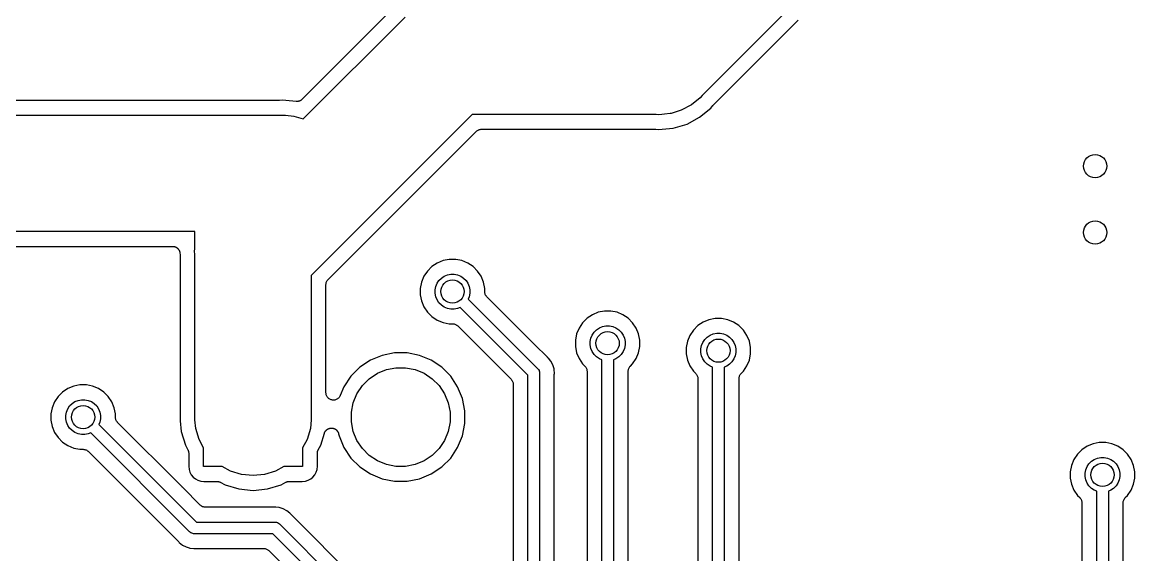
# Model space of a CAD drawing. Extents: x 49 to 143, y -149 to -38.
# Drawn here: x 105.25 to 124.38, y -78.69 to -69.54 of the extents above; entities that cross this region are included whole.
import ezdxf

# ---------------------------------------------------------------- set-up
doc = ezdxf.new("R2010")
doc.units = 0
doc.layers.add('BLACK', color=7, linetype='CONTINUOUS')

msp = doc.modelspace()

# ---------------------------------------------------------------- linework, layer by layer
at = {"layer": 'BLACK', "linetype": 'CONTINUOUS'}
for p, q in [((111.64, -69.2833), (110.061, -70.8621)), ((118.427, -69.3078), (116.94, -70.7944)), ((110.084, -71.1989), (111.833, -69.4496)), ((117.133, -70.9607), (118.593, -69.5007)), ((109.66, -70.882), (70.9338, -70.882)), ((109.665, -70.8815), (109.66, -70.882)), ((109.671, -70.8815), (109.665, -70.8815)), ((109.673, -70.8814), (109.671, -70.8815)), ((109.728, -70.8759), (109.673, -70.8814)), ((109.783, -70.8814), (109.728, -70.8759)), ((109.959, -70.8987), (109.783, -70.8814)), ((109.783, -70.8814), (109.783, -70.8814)), ((109.965, -70.8987), (109.959, -70.8987)), ((109.97, -70.8993), (109.965, -70.8987)), ((109.977, -70.8987), (109.97, -70.8993)), ((109.984, -70.8987), (109.977, -70.8987)), ((109.989, -70.8976), (109.984, -70.8987)), ((109.995, -70.8971), (109.989, -70.8976)), ((110.002, -70.8952), (109.995, -70.8971)), ((110.008, -70.8939), (110.002, -70.8952)), ((110.013, -70.8918), (110.008, -70.8939)), ((110.019, -70.8902), (110.013, -70.8918)), ((110.025, -70.8871), (110.019, -70.8902)), ((110.031, -70.8845), (110.025, -70.8871)), ((110.036, -70.8814), (110.031, -70.8845)), ((110.041, -70.8788), (110.036, -70.8814)), ((110.046, -70.8746), (110.041, -70.8788)), ((110.052, -70.8708), (110.046, -70.8746)), ((110.056, -70.8668), (110.052, -70.8708)), ((110.06, -70.8634), (110.056, -70.8668)), ((110.061, -70.8621), (110.06, -70.8634)), ((116.757, -70.9575), (116.583, -71.0503)), ((116.909, -70.8325), (116.757, -70.9575)), ((116.94, -70.7944), (116.909, -70.8325)), ((117.13, -70.9649), (117.133, -70.9607)), ((70.9151, -71.136), (109.679, -71.136)), ((109.679, -71.136), (109.728, -71.1312)), ((109.728, -71.1312), (109.777, -71.136)), ((109.777, -71.136), (109.777, -71.136)), ((109.777, -71.136), (109.924, -71.1505)), ((109.924, -71.1505), (110.084, -71.1989)), ((112.989, -71.122), (110.22, -73.8912)), ((116.149, -71.122), (112.989, -71.122)), ((116.198, -71.1268), (116.149, -71.122)), ((116.248, -71.122), (116.198, -71.1268)), ((116.292, -71.1177), (116.248, -71.122)), ((116.394, -71.1075), (116.292, -71.1177)), ((116.408, -71.1033), (116.394, -71.1075)), ((116.583, -71.0503), (116.408, -71.1033)), ((116.898, -71.1697), (117.089, -71.013)), ((117.089, -71.013), (117.125, -70.97)), ((117.125, -70.97), (117.126, -70.9686)), ((117.126, -70.9686), (117.13, -70.9649)), ((116.444, -71.3579), (116.681, -71.2862)), ((116.681, -71.2862), (116.898, -71.1697)), ((110.511, -73.9592), (113.057, -71.4132)), ((113.057, -71.4132), (113.058, -71.4129)), ((113.058, -71.412), (113.068, -71.4046)), ((113.058, -71.4129), (113.058, -71.412)), ((113.058, -71.4129), (113.058, -71.4129)), ((113.058, -71.4129), (113.058, -71.4129)), ((113.068, -71.4046), (113.077, -71.3972)), ((113.077, -71.3969), (113.078, -71.3965)), ((113.077, -71.3972), (113.077, -71.3969)), ((113.078, -71.3965), (113.088, -71.3911)), ((113.088, -71.3911), (113.099, -71.3856)), ((113.099, -71.3854), (113.1, -71.3851)), ((113.099, -71.3856), (113.099, -71.3854)), ((113.1, -71.3851), (113.111, -71.3818)), ((113.111, -71.3818), (113.122, -71.3784)), ((113.122, -71.3784), (113.123, -71.3784)), ((113.123, -71.3784), (113.124, -71.3782)), ((113.124, -71.3782), (113.135, -71.3771)), ((113.135, -71.3771), (113.147, -71.376)), ((113.147, -71.376), (116.131, -71.376)), ((116.131, -71.376), (116.132, -71.376)), ((116.132, -71.376), (116.138, -71.3766)), ((116.138, -71.3766), (116.143, -71.3766)), ((116.143, -71.3766), (116.198, -71.3821)), ((116.198, -71.3821), (116.254, -71.3766)), ((116.254, -71.3766), (116.444, -71.3579)), ((116.254, -71.3766), (116.254, -71.3766)), ((108.22, -73.136), (71.2802, -73.136)), ((108.22, -73.4279), (108.22, -73.136)), ((71.438, -73.39), (107.836, -73.39)), ((107.836, -73.39), (107.838, -73.39)), ((107.838, -73.39), (107.844, -73.3907)), ((107.844, -73.3907), (107.849, -73.3907)), ((107.849, -73.3907), (107.856, -73.392)), ((107.856, -73.392), (107.863, -73.3928)), ((107.863, -73.3928), (107.868, -73.3945)), ((107.868, -73.3945), (107.874, -73.3957)), ((107.874, -73.3957), (107.88, -73.3982)), ((107.88, -73.3982), (107.886, -73.4003)), ((107.886, -73.4003), (107.891, -73.403)), ((107.891, -73.403), (107.897, -73.4053)), ((107.897, -73.4053), (107.902, -73.409)), ((107.902, -73.409), (107.908, -73.4122)), ((107.908, -73.4122), (107.912, -73.4159)), ((107.912, -73.4159), (107.917, -73.4191)), ((107.917, -73.4191), (107.922, -73.4238)), ((107.922, -73.4238), (107.927, -73.4281)), ((107.927, -73.4281), (107.931, -73.4326)), ((107.931, -73.4326), (107.935, -73.4367)), ((107.935, -73.4367), (107.938, -73.4423)), ((107.938, -73.4423), (107.943, -73.4475)), ((107.943, -73.4475), (107.945, -73.4526)), ((108.215, -73.477), (108.22, -73.4279)), ((107.945, -73.4526), (107.948, -73.4573)), ((107.948, -73.4573), (107.951, -73.4635)), ((107.951, -73.4635), (107.954, -73.4694)), ((107.954, -73.4694), (107.956, -73.4749)), ((107.956, -73.4749), (107.958, -73.4802)), ((107.958, -73.4802), (107.959, -73.4868)), ((107.959, -73.4868), (107.961, -73.4932)), ((107.961, -73.4932), (107.962, -73.4989)), ((107.962, -73.4989), (107.963, -73.5046)), ((107.963, -73.5046), (107.965, -73.5324)), ((107.965, -73.5324), (107.966, -73.5342)), ((107.966, -73.5342), (107.965, -73.5395)), ((107.965, -73.5395), (107.966, -73.5448)), ((107.966, -73.5448), (107.966, -74.4906)), ((108.22, -73.5261), (108.215, -73.477)), ((108.22, -74.486), (108.22, -73.5261)), ((112.487, -73.6353), (112.387, -73.6771)), ((112.594, -73.614), (112.487, -73.6353)), ((112.704, -73.614), (112.594, -73.614)), ((112.811, -73.6353), (112.704, -73.614)), ((112.911, -73.6771), (112.811, -73.6353)), ((112.219, -73.8148), (112.158, -73.9056)), ((112.296, -73.7377), (112.219, -73.8148)), ((112.387, -73.6771), (112.296, -73.7377)), ((113.002, -73.7377), (112.911, -73.6771)), ((113.079, -73.8148), (113.002, -73.7377)), ((113.14, -73.9056), (113.079, -73.8148)), ((110.22, -73.8912), (110.22, -76.3761)), ((110.477, -74.0226), (110.48, -74.0114)), ((110.48, -74.0114), (110.484, -74.0002)), ((110.484, -73.999), (110.49, -73.9887)), ((110.484, -73.9996), (110.484, -73.999)), ((110.484, -74.0002), (110.484, -73.9996)), ((110.49, -73.9887), (110.495, -73.9784)), ((110.495, -73.9784), (110.496, -73.9779)), ((110.496, -73.9773), (110.504, -73.9683)), ((110.496, -73.9779), (110.496, -73.9773)), ((110.504, -73.9683), (110.511, -73.9592)), ((112.116, -74.0064), (112.095, -74.1134)), ((112.158, -73.9056), (112.116, -74.0064)), ((112.383, -74.0259), (112.416, -73.9768)), ((112.416, -73.9768), (112.458, -73.935)), ((112.458, -73.935), (112.507, -73.9021)), ((112.507, -73.9021), (112.561, -73.8795)), ((112.561, -73.8795), (112.619, -73.868)), ((112.619, -73.868), (112.679, -73.868)), ((112.679, -73.868), (112.737, -73.8795)), ((112.737, -73.8795), (112.791, -73.9021)), ((112.791, -73.9021), (112.84, -73.935)), ((112.84, -73.935), (112.882, -73.9768)), ((112.882, -73.9768), (112.915, -74.0259)), ((113.182, -74.0064), (113.14, -73.9056)), ((113.203, -74.1134), (113.182, -74.0064)), ((110.474, -74.0473), (110.475, -74.0356)), ((110.474, -74.0486), (110.474, -74.0473)), ((110.474, -74.049), (110.474, -74.0486)), ((110.474, -74.0486), (110.474, -74.0486)), ((110.474, -74.0486), (110.474, -74.0486)), ((110.474, -75.9083), (110.474, -74.049)), ((110.475, -74.0356), (110.477, -74.0239)), ((110.477, -74.0233), (110.477, -74.0226)), ((110.477, -74.0239), (110.477, -74.0233)), ((112.095, -74.1134), (112.095, -74.2226)), ((112.349, -74.1385), (112.361, -74.0805)), ((112.349, -74.1975), (112.349, -74.1385)), ((112.361, -74.2555), (112.349, -74.1975)), ((112.361, -74.0805), (112.383, -74.0259)), ((112.915, -74.0259), (112.937, -74.0805)), ((112.937, -74.0805), (112.949, -74.1385)), ((112.949, -74.1975), (112.937, -74.2555)), ((112.949, -74.1385), (112.949, -74.1975)), ((113.203, -74.1688), (113.203, -74.1134)), ((113.204, -74.1804), (113.203, -74.1688)), ((113.205, -74.1921), (113.204, -74.1804)), ((113.205, -74.1928), (113.205, -74.1921)), ((113.205, -74.1934), (113.205, -74.1928)), ((113.209, -74.2046), (113.205, -74.1934)), ((113.212, -74.2159), (113.209, -74.2046)), ((112.095, -74.2226), (112.116, -74.3296)), ((112.116, -74.3296), (112.158, -74.4304)), ((112.383, -74.3101), (112.361, -74.2555)), ((112.416, -74.3592), (112.383, -74.3101)), ((112.458, -74.401), (112.416, -74.3592)), ((112.507, -74.4339), (112.458, -74.401)), ((112.937, -74.2555), (112.92, -74.2976)), ((112.92, -74.2976), (114.113, -75.4908)), ((113.212, -74.2165), (113.212, -74.2159)), ((113.213, -74.2172), (113.212, -74.2165)), ((113.218, -74.2275), (113.213, -74.2172)), ((113.223, -74.2379), (113.218, -74.2275)), ((113.224, -74.2385), (113.223, -74.2379)), ((113.224, -74.239), (113.224, -74.2385)), ((113.232, -74.2481), (113.224, -74.239)), ((113.239, -74.2573), (113.232, -74.2481)), ((113.24, -74.2582), (113.239, -74.2573)), ((113.24, -74.2583), (113.24, -74.2582)), ((113.24, -74.2586), (113.24, -74.2583)), ((113.24, -74.2583), (113.24, -74.2583)), ((114.061, -75.0797), (113.24, -74.2586)), ((107.966, -74.4906), (107.966, -76.3886)), ((108.22, -76.3761), (108.22, -74.486)), ((112.158, -74.4304), (112.219, -74.5212)), ((112.219, -74.5212), (112.296, -74.5983)), ((112.561, -74.4565), (112.507, -74.4339)), ((112.619, -74.468), (112.561, -74.4565)), ((112.679, -74.468), (112.619, -74.468)), ((112.737, -74.4565), (112.679, -74.468)), ((112.779, -74.439), (112.737, -74.4565)), ((113.946, -75.6064), (112.779, -74.439)), ((115.054, -74.5661), (114.963, -74.6267)), ((115.154, -74.5243), (115.054, -74.5661)), ((115.261, -74.503), (115.154, -74.5243)), ((115.371, -74.503), (115.261, -74.503)), ((115.478, -74.5243), (115.371, -74.503)), ((115.578, -74.5661), (115.478, -74.5243)), ((115.669, -74.6267), (115.578, -74.5661)), ((112.296, -74.5983), (112.387, -74.6589)), ((112.387, -74.6589), (112.487, -74.7007)), ((112.487, -74.7007), (112.594, -74.722)), ((112.594, -74.722), (112.65, -74.722)), ((112.65, -74.722), (112.65, -74.722)), ((112.65, -74.722), (112.65, -74.722)), ((112.65, -74.722), (112.65, -74.722)), ((112.65, -74.722), (112.652, -74.722)), ((112.652, -74.722), (112.663, -74.7233)), ((112.663, -74.7233), (112.675, -74.7245)), ((112.675, -74.7245), (112.676, -74.7247)), ((112.676, -74.7247), (112.676, -74.7248)), ((112.676, -74.7248), (112.687, -74.7283)), ((112.687, -74.7283), (112.699, -74.7318)), ((112.699, -74.7318), (112.699, -74.7321)), ((112.699, -74.7321), (112.7, -74.7323)), ((112.7, -74.7323), (112.71, -74.7379)), ((112.71, -74.7379), (112.72, -74.7435)), ((112.72, -74.7435), (112.721, -74.7439)), ((112.721, -74.7439), (112.722, -74.7442)), ((112.722, -74.7442), (112.73, -74.7517)), ((112.73, -74.7517), (112.74, -74.7592)), ((112.74, -74.7592), (113.655, -75.6744)), ((114.886, -74.7038), (114.825, -74.7946)), ((114.963, -74.6267), (114.886, -74.7038)), ((115.174, -74.7911), (115.228, -74.7685)), ((115.228, -74.7685), (115.286, -74.757)), ((115.286, -74.757), (115.346, -74.757)), ((115.346, -74.757), (115.404, -74.7685)), ((115.404, -74.7685), (115.458, -74.7911)), ((115.746, -74.7038), (115.669, -74.6267)), ((115.807, -74.7946), (115.746, -74.7038)), ((116.868, -74.7537), (116.791, -74.8308)), ((116.959, -74.6931), (116.868, -74.7537)), ((117.059, -74.6513), (116.959, -74.6931)), ((117.166, -74.63), (117.059, -74.6513)), ((117.276, -74.63), (117.166, -74.63)), ((117.383, -74.6513), (117.276, -74.63)), ((117.483, -74.6931), (117.383, -74.6513)), ((117.574, -74.7537), (117.483, -74.6931)), ((117.651, -74.8308), (117.574, -74.7537)), ((114.783, -74.8954), (114.762, -75.0024)), ((114.825, -74.7946), (114.783, -74.8954)), ((115.016, -75.0275), (115.028, -74.9695)), ((115.028, -74.9695), (115.05, -74.9149)), ((115.05, -74.9149), (115.083, -74.8658)), ((115.083, -74.8658), (115.125, -74.824)), ((115.125, -74.824), (115.174, -74.7911)), ((115.458, -74.7911), (115.507, -74.824)), ((115.507, -74.824), (115.549, -74.8658)), ((115.549, -74.8658), (115.582, -74.9149)), ((115.582, -74.9149), (115.604, -74.9695)), ((115.604, -74.9695), (115.616, -75.0275)), ((115.849, -74.8954), (115.807, -74.7946)), ((115.87, -75.0024), (115.849, -74.8954)), ((116.73, -74.9216), (116.688, -75.0224)), ((116.791, -74.8308), (116.73, -74.9216)), ((116.988, -74.9928), (117.03, -74.951)), ((117.03, -74.951), (117.079, -74.9181)), ((117.079, -74.9181), (117.133, -74.8955)), ((117.133, -74.8955), (117.191, -74.884)), ((117.191, -74.884), (117.251, -74.884)), ((117.251, -74.884), (117.309, -74.8955)), ((117.309, -74.8955), (117.363, -74.9181)), ((117.363, -74.9181), (117.412, -74.951)), ((117.412, -74.951), (117.454, -74.9928)), ((117.712, -74.9216), (117.651, -74.8308)), ((117.754, -75.0224), (117.712, -74.9216)), ((114.28, -75.298), (114.061, -75.0797)), ((114.061, -75.0797), (114.061, -75.0797)), ((114.762, -75.0024), (114.762, -75.1116)), ((114.762, -75.1116), (114.783, -75.2186)), ((115.016, -75.0865), (115.016, -75.0275)), ((115.028, -75.1445), (115.016, -75.0865)), ((115.05, -75.1991), (115.028, -75.1445)), ((115.604, -75.1445), (115.582, -75.1991)), ((115.616, -75.0865), (115.604, -75.1445)), ((115.616, -75.0275), (115.616, -75.0865)), ((115.849, -75.2186), (115.87, -75.1116)), ((115.87, -75.1116), (115.87, -75.0024)), ((116.688, -75.0224), (116.667, -75.1294)), ((116.667, -75.1294), (116.667, -75.2386)), ((116.921, -75.1545), (116.933, -75.0965)), ((116.921, -75.2135), (116.921, -75.1545)), ((116.933, -75.0965), (116.955, -75.0419)), ((116.955, -75.0419), (116.988, -74.9928)), ((117.454, -74.9928), (117.487, -75.0419)), ((117.487, -75.0419), (117.509, -75.0965)), ((117.509, -75.0965), (117.521, -75.1545)), ((117.521, -75.1545), (117.521, -75.2135)), ((117.775, -75.1294), (117.754, -75.0224)), ((117.775, -75.2386), (117.775, -75.1294)), ((111.237, -75.3486), (111.056, -75.4695)), ((111.438, -75.2654), (111.237, -75.3486)), ((111.651, -75.223), (111.438, -75.2654)), ((111.869, -75.223), (111.651, -75.223)), ((112.082, -75.2654), (111.869, -75.223)), ((112.283, -75.3486), (112.082, -75.2654)), ((112.464, -75.4695), (112.283, -75.3486)), ((114.284, -75.3014), (114.28, -75.298)), ((114.287, -75.3052), (114.284, -75.3014)), ((114.289, -75.3063), (114.287, -75.3052)), ((114.298, -75.3135), (114.289, -75.3063)), ((114.342, -75.3674), (114.298, -75.3135)), ((114.783, -75.2186), (114.825, -75.3194)), ((114.825, -75.3194), (114.886, -75.4102)), ((115.083, -75.2482), (115.05, -75.1991)), ((115.125, -75.29), (115.083, -75.2482)), ((115.174, -75.3229), (115.125, -75.29)), ((115.216, -75.3403), (115.174, -75.3229)), ((115.216, -93.1887), (115.216, -75.3403)), ((115.458, -75.3229), (115.416, -75.3403)), ((115.416, -75.3403), (115.416, -93.1887)), ((115.507, -75.29), (115.458, -75.3229)), ((115.549, -75.2482), (115.507, -75.29)), ((115.582, -75.1991), (115.549, -75.2482)), ((115.746, -75.4102), (115.807, -75.3194)), ((115.807, -75.3194), (115.849, -75.2186)), ((116.667, -75.2386), (116.688, -75.3456)), ((116.688, -75.3456), (116.73, -75.4464)), ((116.933, -75.2715), (116.921, -75.2135)), ((116.955, -75.3261), (116.933, -75.2715)), ((116.988, -75.3752), (116.955, -75.3261)), ((117.487, -75.3261), (117.454, -75.3752)), ((117.509, -75.2715), (117.487, -75.3261)), ((117.521, -75.2135), (117.509, -75.2715)), ((117.712, -75.4464), (117.754, -75.3456)), ((117.754, -75.3456), (117.775, -75.2386)), ((111.056, -75.4695), (110.902, -75.6232)), ((111.357, -75.5737), (111.512, -75.5097)), ((111.512, -75.5097), (111.676, -75.477)), ((111.676, -75.477), (111.844, -75.477)), ((111.844, -75.477), (112.008, -75.5097)), ((112.008, -75.5097), (112.163, -75.5737)), ((112.618, -75.6232), (112.464, -75.4695)), ((114.113, -75.4908), (114.117, -75.4939)), ((114.117, -75.4939), (114.13, -75.5092)), ((114.13, -75.5092), (114.139, -75.5265)), ((114.139, -75.5265), (114.141, -75.5328)), ((114.141, -75.5328), (114.145, -75.5454)), ((114.145, -75.5454), (114.145, -75.5476)), ((114.145, -75.5476), (114.146, -75.5601)), ((114.375, -75.4289), (114.342, -75.3674)), ((114.395, -75.4956), (114.375, -75.4289)), ((114.397, -75.519), (114.395, -75.4956)), ((114.402, -75.565), (114.397, -75.519)), ((114.397, -75.519), (114.397, -75.519)), ((114.886, -75.4102), (114.925, -75.4493)), ((114.925, -75.4493), (114.925, -75.4496)), ((114.925, -75.4496), (114.925, -75.4496)), ((114.925, -75.4496), (114.925, -75.4496)), ((114.925, -75.4496), (114.926, -75.4505)), ((114.926, -75.4505), (114.933, -75.4597)), ((114.933, -75.4597), (114.941, -75.4688)), ((114.941, -75.4688), (114.941, -75.4694)), ((114.941, -75.4694), (114.942, -75.4699)), ((114.942, -75.4699), (114.947, -75.4804)), ((114.947, -75.4804), (114.952, -75.4907)), ((114.952, -75.4907), (114.953, -75.4913)), ((114.953, -75.4913), (114.953, -75.4919)), ((114.953, -75.4919), (114.956, -75.5032)), ((114.956, -75.5032), (114.96, -75.5144)), ((114.96, -75.5144), (114.96, -75.5151)), ((114.96, -75.5151), (114.96, -75.5157)), ((114.96, -75.5157), (114.961, -75.5274)), ((114.961, -75.5274), (114.962, -75.5391)), ((114.962, -75.5391), (114.962, -92.9899)), ((115.67, -75.5373), (115.671, -75.5256)), ((115.67, -75.5386), (115.67, -75.5373)), ((115.67, -75.5387), (115.67, -75.5386)), ((115.67, -75.5386), (115.67, -75.5386)), ((115.67, -75.5391), (115.67, -75.5387)), ((115.67, -92.9899), (115.67, -75.5391)), ((115.671, -75.5256), (115.673, -75.514)), ((115.673, -75.5127), (115.676, -75.5015)), ((115.673, -75.5133), (115.673, -75.5127)), ((115.673, -75.514), (115.673, -75.5133)), ((115.676, -75.5015), (115.68, -75.4903)), ((115.68, -75.489), (115.686, -75.4787)), ((115.68, -75.4897), (115.68, -75.489)), ((115.68, -75.4903), (115.68, -75.4897)), ((115.686, -75.4787), (115.691, -75.4684)), ((115.691, -75.4684), (115.692, -75.4679)), ((115.692, -75.4673), (115.7, -75.4584)), ((115.692, -75.4679), (115.692, -75.4673)), ((115.7, -75.4584), (115.707, -75.4493)), ((115.707, -75.4493), (115.746, -75.4102)), ((116.73, -75.4464), (116.791, -75.5372)), ((116.791, -75.5372), (116.83, -75.5763)), ((117.03, -75.417), (116.988, -75.3752)), ((117.079, -75.4499), (117.03, -75.417)), ((117.121, -75.4673), (117.079, -75.4499)), ((117.121, -91.902), (117.121, -75.4673)), ((117.363, -75.4499), (117.321, -75.4673)), ((117.321, -75.4673), (117.321, -92.0047)), ((117.412, -75.417), (117.363, -75.4499)), ((117.454, -75.3752), (117.412, -75.417)), ((117.612, -75.5763), (117.651, -75.5372)), ((117.651, -75.5372), (117.712, -75.4464)), ((110.902, -75.6232), (110.782, -75.8041)), ((111.1, -75.7852), (111.218, -75.6668)), ((111.218, -75.6668), (111.357, -75.5737)), ((112.163, -75.5737), (112.302, -75.6668)), ((112.302, -75.6668), (112.42, -75.7852)), ((112.738, -75.8041), (112.618, -75.6232)), ((113.655, -75.6744), (113.655, -75.6747)), ((113.655, -75.6747), (113.655, -75.6747)), ((113.655, -75.6747), (113.655, -75.6748)), ((113.655, -75.6748), (113.656, -75.6757)), ((113.656, -75.6757), (113.663, -75.6849)), ((113.663, -75.6849), (113.671, -75.694)), ((113.671, -75.694), (113.671, -75.6945)), ((113.671, -75.6945), (113.672, -75.6951)), ((113.672, -75.6951), (113.677, -75.7055)), ((113.677, -75.7055), (113.682, -75.7158)), ((113.682, -75.7158), (113.683, -75.7165)), ((113.683, -75.7165), (113.683, -75.7171)), ((113.683, -75.7171), (113.686, -75.7284)), ((113.686, -75.7284), (113.69, -75.7396)), ((113.69, -75.7396), (113.69, -75.7402)), ((113.69, -75.7402), (113.69, -75.7409)), ((113.69, -75.7409), (113.691, -75.7526)), ((113.946, -94.9667), (113.946, -75.6064)), ((114.146, -75.5601), (114.146, -75.5601)), ((114.146, -75.5601), (114.146, -75.565)), ((114.146, -75.565), (114.146, -75.5699)), ((114.146, -75.5699), (114.146, -94.9667)), ((114.4, -75.5868), (114.401, -75.5815)), ((114.4, -75.5886), (114.4, -75.5868)), ((114.4, -94.7679), (114.4, -75.5886)), ((114.401, -75.5762), (114.402, -75.565)), ((114.401, -75.5815), (114.401, -75.5762)), ((116.83, -75.5763), (116.83, -75.5766)), ((116.83, -75.5766), (116.83, -75.5766)), ((116.83, -75.5766), (116.83, -75.5766)), ((116.83, -75.5766), (116.831, -75.5775)), ((116.831, -75.5775), (116.838, -75.5867)), ((116.838, -75.5867), (116.846, -75.5958)), ((116.846, -75.5958), (116.846, -75.5964)), ((116.846, -75.5964), (116.847, -75.5969)), ((116.847, -75.5969), (116.852, -75.6074)), ((116.852, -75.6074), (116.857, -75.6177)), ((116.857, -75.6177), (116.858, -75.6183)), ((116.858, -75.6183), (116.858, -75.6189)), ((116.858, -75.6189), (116.861, -75.6302)), ((116.861, -75.6302), (116.865, -75.6414)), ((116.865, -75.6414), (116.865, -75.6421)), ((116.865, -75.6421), (116.865, -75.6427)), ((116.865, -75.6427), (116.866, -75.6544)), ((116.866, -75.6544), (116.867, -75.6661)), ((116.867, -75.6661), (116.867, -91.6195)), ((117.575, -75.6643), (117.576, -75.6526)), ((117.575, -75.6656), (117.575, -75.6643)), ((117.575, -75.6657), (117.575, -75.6656)), ((117.575, -75.6656), (117.575, -75.6656)), ((117.575, -75.6661), (117.575, -75.6657)), ((117.575, -91.8903), (117.575, -75.6661)), ((117.576, -75.6526), (117.578, -75.641)), ((117.578, -75.6397), (117.581, -75.6284)), ((117.578, -75.6403), (117.578, -75.6397)), ((117.578, -75.641), (117.578, -75.6403)), ((117.581, -75.6284), (117.585, -75.6173)), ((117.585, -75.616), (117.591, -75.6057)), ((117.585, -75.6167), (117.585, -75.616)), ((117.585, -75.6173), (117.585, -75.6167)), ((117.591, -75.6057), (117.596, -75.5954)), ((117.596, -75.5954), (117.597, -75.5949)), ((117.597, -75.5943), (117.605, -75.5854)), ((117.597, -75.5949), (117.597, -75.5943)), ((117.605, -75.5854), (117.612, -75.5763)), ((105.946, -75.8967), (105.869, -75.9738)), ((106.037, -75.8361), (105.946, -75.8967)), ((106.137, -75.7943), (106.037, -75.8361)), ((106.244, -75.773), (106.137, -75.7943)), ((106.354, -75.773), (106.244, -75.773)), ((106.461, -75.7943), (106.354, -75.773)), ((106.561, -75.8361), (106.461, -75.7943)), ((106.652, -75.8967), (106.561, -75.8361)), ((106.729, -75.9738), (106.652, -75.8967)), ((110.475, -75.9204), (110.474, -75.9083)), ((110.476, -75.9328), (110.475, -75.9204)), ((110.476, -75.9329), (110.476, -75.9328)), ((110.476, -75.933), (110.476, -75.9329)), ((110.48, -75.9447), (110.476, -75.933)), ((110.782, -75.8041), (110.718, -75.9569)), ((110.943, -76.0791), (111.007, -75.9244)), ((111.007, -75.9244), (111.1, -75.7852)), ((112.42, -75.7852), (112.513, -75.9244)), ((112.513, -75.9244), (112.577, -76.0791)), ((112.822, -76.005), (112.738, -75.8041)), ((113.691, -75.7526), (113.692, -75.7642)), ((113.692, -75.7642), (113.692, -94.7679)), ((105.808, -76.0646), (105.766, -76.1654)), ((105.869, -75.9738), (105.808, -76.0646)), ((106.066, -76.1358), (106.108, -76.094)), ((106.108, -76.094), (106.157, -76.0611)), ((106.157, -76.0611), (106.211, -76.0385)), ((106.211, -76.0385), (106.269, -76.027)), ((106.269, -76.027), (106.329, -76.027)), ((106.329, -76.027), (106.387, -76.0385)), ((106.387, -76.0385), (106.441, -76.0611)), ((106.441, -76.0611), (106.49, -76.094)), ((106.49, -76.094), (106.532, -76.1358)), ((106.79, -76.0646), (106.729, -75.9738)), ((106.832, -76.1654), (106.79, -76.0646)), ((110.483, -75.9565), (110.48, -75.9447)), ((110.484, -75.9566), (110.483, -75.9565)), ((110.484, -75.9567), (110.484, -75.9566)), ((110.489, -75.9675), (110.484, -75.9567)), ((110.495, -75.9784), (110.489, -75.9675)), ((110.495, -75.9785), (110.495, -75.9784)), ((110.495, -75.9786), (110.495, -75.9785)), ((110.503, -75.9881), (110.495, -75.9786)), ((110.511, -75.9976), (110.503, -75.9881)), ((110.511, -75.9977), (110.511, -75.9976)), ((110.511, -75.9978), (110.511, -75.9977)), ((110.52, -76.0055), (110.511, -75.9978)), ((110.53, -76.0135), (110.52, -76.0055)), ((110.53, -76.0136), (110.53, -76.0135)), ((110.53, -76.0135), (110.53, -76.0135)), ((110.541, -76.0194), (110.53, -76.0136)), ((110.552, -76.0253), (110.541, -76.0194)), ((110.552, -76.0254), (110.552, -76.0253)), ((110.552, -76.0253), (110.552, -76.0253)), ((110.564, -76.029), (110.552, -76.0254)), ((110.575, -76.0327), (110.564, -76.029)), ((110.588, -76.034), (110.575, -76.0327)), ((110.575, -76.0327), (110.575, -76.0327)), ((110.575, -76.0327), (110.575, -76.0327)), ((110.6, -76.0353), (110.588, -76.034)), ((110.612, -76.0342), (110.6, -76.0353)), ((110.6, -76.0353), (110.6, -76.0353)), ((110.6, -76.0353), (110.6, -76.0353)), ((110.625, -76.0331), (110.612, -76.0342)), ((110.636, -76.0297), (110.625, -76.0331)), ((110.625, -76.0331), (110.625, -76.0331)), ((110.625, -76.0331), (110.625, -76.0331)), ((110.648, -76.0262), (110.636, -76.0297)), ((110.649, -76.0261), (110.648, -76.0261)), ((110.648, -76.0261), (110.648, -76.0262)), ((110.659, -76.0204), (110.649, -76.0261)), ((110.67, -76.0147), (110.659, -76.0204)), ((110.671, -76.0146), (110.67, -76.0146)), ((110.67, -76.0146), (110.67, -76.0147)), ((110.68, -76.0069), (110.671, -76.0146)), ((110.69, -75.9992), (110.68, -76.0069)), ((110.698, -75.9898), (110.69, -75.9991)), ((110.69, -75.9991), (110.69, -75.9991)), ((110.69, -75.9991), (110.69, -75.9992)), ((110.706, -75.9803), (110.698, -75.9898)), ((110.712, -75.9694), (110.706, -75.9801)), ((110.706, -75.9801), (110.706, -75.9802)), ((110.706, -75.9802), (110.706, -75.9803)), ((110.718, -75.9586), (110.712, -75.9694)), ((110.718, -75.9569), (110.718, -75.9583)), ((110.718, -75.9583), (110.718, -75.9583)), ((110.718, -75.9583), (110.718, -75.9584)), ((110.718, -75.9584), (110.718, -75.9586)), ((110.91, -76.2433), (110.943, -76.0791)), ((112.577, -76.0791), (112.61, -76.2433)), ((112.864, -76.2183), (112.822, -76.005)), ((105.766, -76.1654), (105.745, -76.2724)), ((105.745, -76.2724), (105.745, -76.3816)), ((105.999, -76.2975), (106.011, -76.2395)), ((105.999, -76.3565), (105.999, -76.2975)), ((106.011, -76.2395), (106.033, -76.1849)), ((106.033, -76.1849), (106.066, -76.1358)), ((106.532, -76.1358), (106.565, -76.1849)), ((106.565, -76.1849), (106.587, -76.2395)), ((106.587, -76.2395), (106.599, -76.2975)), ((106.599, -76.2975), (106.599, -76.3565)), ((106.853, -76.2724), (106.832, -76.1654)), ((106.853, -76.3278), (106.853, -76.2724)), ((110.91, -76.4107), (110.91, -76.2433)), ((112.61, -76.2433), (112.61, -76.4107)), ((112.864, -76.4357), (112.864, -76.2183)), ((105.745, -76.3816), (105.766, -76.4886)), ((105.766, -76.4886), (105.808, -76.5894)), ((106.011, -76.4145), (105.999, -76.3565)), ((106.033, -76.4691), (106.011, -76.4145)), ((106.066, -76.5182), (106.033, -76.4691)), ((106.587, -76.4145), (106.57, -76.4566)), ((106.57, -76.4566), (108.245, -78.132)), ((106.599, -76.3565), (106.587, -76.4145)), ((106.854, -76.3394), (106.853, -76.3278)), ((106.855, -76.3511), (106.854, -76.3394)), ((106.855, -76.3518), (106.855, -76.3511)), ((106.855, -76.3524), (106.855, -76.3518)), ((106.859, -76.3636), (106.855, -76.3524)), ((106.862, -76.3749), (106.859, -76.3636)), ((106.862, -76.3755), (106.862, -76.3749)), ((106.863, -76.3762), (106.862, -76.3755)), ((106.868, -76.3865), (106.863, -76.3762)), ((106.873, -76.3969), (106.868, -76.3865)), ((106.874, -76.3975), (106.873, -76.3969)), ((106.874, -76.398), (106.874, -76.3975)), ((106.882, -76.4071), (106.874, -76.398)), ((106.889, -76.4163), (106.882, -76.4071)), ((106.89, -76.4172), (106.889, -76.4163)), ((106.89, -76.4173), (106.89, -76.4172)), ((106.89, -76.4176), (106.89, -76.4173)), ((106.89, -76.4173), (106.89, -76.4173)), ((108.006, -77.5338), (106.89, -76.4176)), ((107.966, -76.3886), (107.984, -76.5728)), ((108.234, -76.523), (108.22, -76.3761)), ((110.22, -76.3761), (110.206, -76.523)), ((110.943, -76.5749), (110.91, -76.4107)), ((112.61, -76.4107), (112.577, -76.5749)), ((112.822, -76.649), (112.864, -76.4357)), ((105.808, -76.5894), (105.869, -76.6802)), ((105.869, -76.6802), (105.946, -76.7573)), ((106.108, -76.56), (106.066, -76.5182)), ((106.157, -76.5929), (106.108, -76.56)), ((106.211, -76.6155), (106.157, -76.5929)), ((106.269, -76.627), (106.211, -76.6155)), ((106.329, -76.627), (106.269, -76.627)), ((106.387, -76.6155), (106.329, -76.627)), ((106.429, -76.598), (106.387, -76.6155)), ((108.13, -78.2992), (106.429, -76.598)), ((107.984, -76.5728), (108.056, -76.8092)), ((108.292, -76.7115), (108.234, -76.523)), ((110.206, -76.523), (110.148, -76.7115)), ((110.384, -76.8092), (110.446, -76.6052)), ((110.446, -76.6052), (110.447, -76.6035)), ((110.447, -76.6035), (110.449, -76.598)), ((110.449, -76.598), (110.451, -76.5922)), ((110.451, -76.5922), (110.454, -76.5866)), ((110.454, -76.5866), (110.456, -76.5808)), ((110.456, -76.5808), (110.46, -76.5758)), ((110.46, -76.5758), (110.463, -76.5704)), ((110.463, -76.5704), (110.467, -76.5656)), ((110.467, -76.5656), (110.47, -76.5603)), ((110.47, -76.5603), (110.475, -76.5561)), ((110.475, -76.5561), (110.479, -76.5514)), ((110.479, -76.5514), (110.484, -76.5474)), ((110.484, -76.5474), (110.488, -76.543)), ((110.488, -76.543), (110.493, -76.5397)), ((110.493, -76.5397), (110.498, -76.5359)), ((110.498, -76.5359), (110.504, -76.5329)), ((110.504, -76.5329), (110.509, -76.5295)), ((110.509, -76.5295), (110.515, -76.5272)), ((110.515, -76.5272), (110.52, -76.5244)), ((110.52, -76.5244), (110.526, -76.5226)), ((110.526, -76.5226), (110.532, -76.5202)), ((110.532, -76.5202), (110.538, -76.5191)), ((110.538, -76.5191), (110.544, -76.5174)), ((110.544, -76.5174), (110.55, -76.5168)), ((110.55, -76.5168), (110.556, -76.5156)), ((110.556, -76.5156), (110.562, -76.5156)), ((110.562, -76.5156), (110.568, -76.5151)), ((110.568, -76.5151), (110.575, -76.5158)), ((110.575, -76.5158), (110.581, -76.5158)), ((110.581, -76.5158), (110.587, -76.517)), ((110.587, -76.517), (110.593, -76.5177)), ((110.593, -76.5177), (110.599, -76.5195)), ((110.599, -76.5195), (110.605, -76.5208)), ((110.605, -76.5208), (110.611, -76.5232)), ((110.611, -76.5232), (110.617, -76.525)), ((110.617, -76.525), (110.622, -76.528)), ((110.622, -76.528), (110.628, -76.5305)), ((110.628, -76.5305), (110.633, -76.5339)), ((110.633, -76.5339), (110.638, -76.5367)), ((110.638, -76.5367), (110.643, -76.5408)), ((110.643, -76.5408), (110.649, -76.5443)), ((110.649, -76.5443), (110.653, -76.5487)), ((110.653, -76.5487), (110.658, -76.5525)), ((110.658, -76.5525), (110.662, -76.5574)), ((110.662, -76.5574), (110.666, -76.562)), ((110.666, -76.562), (110.669, -76.567)), ((110.669, -76.567), (110.673, -76.5717)), ((110.673, -76.5717), (110.676, -76.5773)), ((110.676, -76.5773), (110.68, -76.5826)), ((110.68, -76.5826), (110.682, -76.5882)), ((110.682, -76.5882), (110.685, -76.5936)), ((110.685, -76.5936), (110.687, -76.5997)), ((110.687, -76.5997), (110.689, -76.6055)), ((110.689, -76.6055), (110.69, -76.6115)), ((110.69, -76.6115), (110.692, -76.6173)), ((110.692, -76.6173), (110.698, -76.649)), ((110.698, -76.649), (110.782, -76.8499)), ((111.007, -76.7296), (110.943, -76.5749)), ((112.577, -76.5749), (112.513, -76.7296)), ((112.738, -76.8499), (112.822, -76.649)), ((105.946, -76.7573), (106.037, -76.8179)), ((106.037, -76.8179), (106.137, -76.8597)), ((106.137, -76.8597), (106.244, -76.881)), ((106.244, -76.881), (106.3, -76.881)), ((106.3, -76.881), (106.3, -76.881)), ((106.3, -76.881), (106.3, -76.881)), ((106.3, -76.881), (106.3, -76.881)), ((106.3, -76.881), (106.302, -76.881)), ((106.302, -76.881), (106.313, -76.8823)), ((106.313, -76.8823), (106.325, -76.8835)), ((106.325, -76.8835), (106.326, -76.8837)), ((106.326, -76.8837), (106.326, -76.8838)), ((106.326, -76.8838), (106.337, -76.8873)), ((106.337, -76.8873), (106.349, -76.8908)), ((108.056, -76.8092), (108.099, -76.8902)), ((108.099, -76.8902), (108.1, -76.8918)), ((108.37, -76.8581), (108.292, -76.7115)), ((108.37, -77.177), (108.37, -76.8581)), ((110.148, -76.7115), (110.07, -76.8581)), ((110.07, -76.8581), (110.07, -77.177)), ((110.339, -76.8953), (110.341, -76.8902)), ((110.341, -76.8902), (110.384, -76.8092)), ((110.782, -76.8499), (110.902, -77.0308)), ((111.1, -76.8688), (111.007, -76.7296)), ((111.218, -76.9872), (111.1, -76.8688)), ((112.42, -76.8688), (112.302, -76.9872)), ((112.513, -76.7296), (112.42, -76.8688)), ((112.618, -77.0308), (112.738, -76.8499)), ((123.472, -76.8897), (123.395, -76.9668)), ((123.563, -76.8291), (123.472, -76.8897)), ((123.663, -76.7873), (123.563, -76.8291)), ((123.77, -76.766), (123.663, -76.7873)), ((123.88, -76.766), (123.77, -76.766)), ((123.987, -76.7873), (123.88, -76.766)), ((124.087, -76.8291), (123.987, -76.7873)), ((124.178, -76.8897), (124.087, -76.8291)), ((124.255, -76.9668), (124.178, -76.8897)), ((106.349, -76.8908), (106.349, -76.8911)), ((106.349, -76.8911), (106.35, -76.8913)), ((106.35, -76.8913), (106.36, -76.8969)), ((106.36, -76.8969), (106.37, -76.9025)), ((106.37, -76.9025), (106.371, -76.9029)), ((106.371, -76.9029), (106.372, -76.9032)), ((106.372, -76.9032), (106.38, -76.9107)), ((106.38, -76.9107), (106.39, -76.9182)), ((106.39, -76.9182), (107.937, -78.4656)), ((108.1, -76.8918), (108.102, -76.8969)), ((108.102, -76.8969), (108.105, -76.9017)), ((108.105, -76.9017), (108.107, -76.9084)), ((108.107, -76.9084), (108.109, -76.9148)), ((108.109, -76.9148), (108.11, -76.9202)), ((108.11, -76.9202), (108.112, -76.9254)), ((108.112, -76.9254), (108.112, -76.9324)), ((108.112, -76.9324), (108.114, -76.9392)), ((108.114, -76.9392), (108.114, -76.9447)), ((108.114, -76.9447), (108.114, -76.9501)), ((108.114, -76.9501), (108.114, -77.1708)), ((110.326, -76.9374), (110.328, -76.9306)), ((110.326, -76.9429), (110.326, -76.9374)), ((110.326, -76.9483), (110.326, -76.9429)), ((110.326, -76.9501), (110.326, -76.9483)), ((110.326, -77.1708), (110.326, -76.9501)), ((110.328, -76.9306), (110.329, -76.9237)), ((110.329, -76.9237), (110.33, -76.9185)), ((110.33, -76.9185), (110.331, -76.9131)), ((110.331, -76.9131), (110.334, -76.9067)), ((110.334, -76.9067), (110.336, -76.9001)), ((110.336, -76.9001), (110.339, -76.8953)), ((110.902, -77.0308), (111.056, -77.1845)), ((111.357, -77.0803), (111.218, -76.9872)), ((111.512, -77.1443), (111.357, -77.0803)), ((112.163, -77.0803), (112.008, -77.1443)), ((112.302, -76.9872), (112.163, -77.0803)), ((112.464, -77.1845), (112.618, -77.0308)), ((123.334, -77.0576), (123.292, -77.1584)), ((123.395, -76.9668), (123.334, -77.0576)), ((123.634, -77.087), (123.683, -77.0541)), ((123.683, -77.0541), (123.737, -77.0315)), ((123.737, -77.0315), (123.795, -77.02)), ((123.795, -77.02), (123.855, -77.02)), ((123.855, -77.02), (123.913, -77.0315)), ((123.913, -77.0315), (123.967, -77.0541)), ((123.967, -77.0541), (124.016, -77.087)), ((124.316, -77.0576), (124.255, -76.9668)), ((124.358, -77.1584), (124.316, -77.0576)), ((108.114, -77.1708), (108.12, -77.2268)), ((108.12, -77.2268), (108.134, -77.2747)), ((108.689, -77.177), (108.37, -77.177)), ((108.835, -77.2553), (108.689, -77.177)), ((109.024, -77.3125), (108.835, -77.2553)), ((109.605, -77.2553), (109.416, -77.3125)), ((109.751, -77.177), (109.605, -77.2553)), ((110.07, -77.177), (109.751, -77.177)), ((110.306, -77.2747), (110.32, -77.2268)), ((110.32, -77.2268), (110.326, -77.1708)), ((111.056, -77.1845), (111.237, -77.3054)), ((111.676, -77.177), (111.512, -77.1443)), ((111.844, -77.177), (111.676, -77.177)), ((112.008, -77.1443), (111.844, -77.177)), ((112.283, -77.3054), (112.464, -77.1845)), ((123.292, -77.1584), (123.271, -77.2654)), ((123.271, -77.2654), (123.271, -77.3746)), ((123.525, -77.2905), (123.537, -77.2325)), ((123.537, -77.2325), (123.559, -77.1779)), ((123.559, -77.1779), (123.592, -77.1288)), ((123.592, -77.1288), (123.634, -77.087)), ((124.016, -77.087), (124.058, -77.1288)), ((124.058, -77.1288), (124.091, -77.1779)), ((124.091, -77.1779), (124.113, -77.2325)), ((124.113, -77.2325), (124.125, -77.2905)), ((124.379, -77.2654), (124.358, -77.1584)), ((124.379, -77.3746), (124.379, -77.2654)), ((108.134, -77.2747), (108.158, -77.3188)), ((108.158, -77.3188), (108.19, -77.3575)), ((108.19, -77.3575), (108.228, -77.3892)), ((108.228, -77.3892), (108.272, -77.4128)), ((108.272, -77.4128), (108.32, -77.4273)), ((108.32, -77.4273), (108.376, -77.4328)), ((108.376, -77.4328), (108.597, -77.4328)), ((108.597, -77.4328), (108.599, -77.4329)), ((108.599, -77.4329), (108.604, -77.4335)), ((108.604, -77.4335), (108.61, -77.4335)), ((108.61, -77.4335), (108.616, -77.4348)), ((108.616, -77.4348), (108.623, -77.4356)), ((108.623, -77.4356), (108.629, -77.4373)), ((108.629, -77.4373), (108.634, -77.4383)), ((108.634, -77.4383), (108.64, -77.441)), ((108.64, -77.441), (108.647, -77.4431)), ((108.647, -77.4431), (108.652, -77.4457)), ((108.652, -77.4457), (108.657, -77.4478)), ((108.657, -77.4478), (108.738, -77.4912)), ((109.22, -77.3318), (109.024, -77.3125)), ((109.416, -77.3125), (109.22, -77.3318)), ((109.702, -77.4911), (109.783, -77.4478)), ((109.783, -77.4478), (109.785, -77.447)), ((109.785, -77.447), (109.79, -77.445)), ((109.79, -77.445), (109.795, -77.4424)), ((109.795, -77.4424), (109.801, -77.4404)), ((109.801, -77.4404), (109.808, -77.4378)), ((109.808, -77.4378), (109.813, -77.4368)), ((109.813, -77.4368), (109.818, -77.4353)), ((109.818, -77.4353), (109.825, -77.4346)), ((109.825, -77.4346), (109.832, -77.4333)), ((109.832, -77.4333), (109.838, -77.4334)), ((109.838, -77.4334), (109.843, -77.4328)), ((109.843, -77.4328), (110.064, -77.4328)), ((110.064, -77.4328), (110.12, -77.4273)), ((110.12, -77.4273), (110.168, -77.4128)), ((110.168, -77.4128), (110.212, -77.3892)), ((110.212, -77.3892), (110.25, -77.3575)), ((110.25, -77.3575), (110.282, -77.3188)), ((110.282, -77.3188), (110.306, -77.2747)), ((111.237, -77.3054), (111.438, -77.3886)), ((111.438, -77.3886), (111.651, -77.431)), ((111.651, -77.431), (111.869, -77.431)), ((111.869, -77.431), (112.082, -77.3886)), ((112.082, -77.3886), (112.283, -77.3054)), ((123.271, -77.3746), (123.292, -77.4816)), ((123.525, -77.3495), (123.525, -77.2905)), ((123.537, -77.4075), (123.525, -77.3495)), ((123.559, -77.4621), (123.537, -77.4075)), ((123.592, -77.5112), (123.559, -77.4621)), ((124.091, -77.4621), (124.058, -77.5112)), ((124.113, -77.4075), (124.091, -77.4621)), ((124.125, -77.3495), (124.113, -77.4075)), ((124.125, -77.2905), (124.125, -77.3495)), ((124.358, -77.4816), (124.379, -77.3746)), ((108.01, -77.5365), (108.006, -77.5338)), ((108.012, -77.5393), (108.01, -77.5365)), ((108.013, -77.5405), (108.012, -77.5393)), ((108.313, -77.8408), (108.013, -77.5405)), ((108.738, -77.4912), (108.974, -77.5629)), ((108.974, -77.5629), (109.22, -77.5871)), ((109.22, -77.5871), (109.466, -77.5629)), ((109.466, -77.5629), (109.702, -77.4911)), ((123.292, -77.4816), (123.334, -77.5824)), ((123.334, -77.5824), (123.395, -77.6732)), ((123.634, -77.553), (123.592, -77.5112)), ((123.683, -77.5859), (123.634, -77.553)), ((123.725, -77.6033), (123.683, -77.5859)), ((123.725, -84.0326), (123.725, -77.6033)), ((123.967, -77.5859), (123.925, -77.6033)), ((123.925, -77.6033), (123.925, -84.0691)), ((124.016, -77.553), (123.967, -77.5859)), ((124.058, -77.5112), (124.016, -77.553)), ((124.255, -77.6732), (124.316, -77.5824)), ((124.316, -77.5824), (124.358, -77.4816)), ((108.323, -77.8483), (108.313, -77.8408)), ((123.395, -77.6732), (123.434, -77.7123)), ((123.434, -77.7123), (123.434, -77.7126)), ((123.434, -77.7126), (123.434, -77.7126)), ((123.434, -77.7126), (123.434, -77.7126)), ((123.434, -77.7126), (123.435, -77.7135)), ((123.435, -77.7135), (123.442, -77.7227)), ((123.442, -77.7227), (123.45, -77.7318)), ((123.45, -77.7318), (123.45, -77.7324)), ((123.45, -77.7324), (123.451, -77.7329)), ((123.451, -77.7329), (123.456, -77.7433)), ((123.456, -77.7433), (123.461, -77.7537)), ((123.461, -77.7537), (123.462, -77.7543)), ((123.462, -77.7543), (123.462, -77.7549)), ((123.462, -77.7549), (123.465, -77.7662)), ((123.465, -77.7662), (123.469, -77.7774)), ((123.469, -77.7774), (123.469, -77.7781)), ((123.469, -77.7781), (123.469, -77.7787)), ((123.469, -77.7787), (123.47, -77.7904)), ((123.47, -77.7904), (123.471, -77.8021)), ((123.471, -77.8021), (123.471, -83.8748)), ((124.179, -77.8003), (124.18, -77.7886)), ((124.179, -77.8016), (124.179, -77.8003)), ((124.179, -77.8017), (124.179, -77.8016)), ((124.179, -77.8016), (124.179, -77.8016)), ((124.179, -77.8021), (124.179, -77.8017)), ((124.179, -84.0504), (124.179, -77.8021)), ((124.18, -77.7886), (124.182, -77.777)), ((124.182, -77.7757), (124.185, -77.7645)), ((124.182, -77.7763), (124.182, -77.7757)), ((124.182, -77.777), (124.182, -77.7763)), ((124.185, -77.7645), (124.189, -77.7533)), ((124.189, -77.752), (124.195, -77.7417)), ((124.189, -77.7527), (124.189, -77.752)), ((124.189, -77.7533), (124.189, -77.7527)), ((124.195, -77.7417), (124.2, -77.7314)), ((124.2, -77.7314), (124.201, -77.7309)), ((124.201, -77.7303), (124.209, -77.7214)), ((124.201, -77.7309), (124.201, -77.7303)), ((124.209, -77.7214), (124.216, -77.7123)), ((124.216, -77.7123), (124.255, -77.6732)), ((108.331, -77.8558), (108.323, -77.8483)), ((108.332, -77.8561), (108.331, -77.8558)), ((108.333, -77.8565), (108.332, -77.8561)), ((108.343, -77.8621), (108.333, -77.8565)), ((108.353, -77.8677), (108.343, -77.8621)), ((108.354, -77.8679), (108.353, -77.8677)), ((108.354, -77.8682), (108.354, -77.8679)), ((108.366, -77.8717), (108.354, -77.8682)), ((108.377, -77.8752), (108.366, -77.8717)), ((108.377, -77.8753), (108.377, -77.8752)), ((108.378, -77.8755), (108.377, -77.8753)), ((108.39, -77.8767), (108.378, -77.8755)), ((108.401, -77.878), (108.39, -77.8767)), ((108.403, -77.878), (108.401, -77.878)), ((109.577, -77.878), (108.403, -77.878)), ((108.403, -77.878), (108.403, -77.878)), ((108.403, -77.878), (108.403, -77.878)), ((108.403, -77.878), (108.403, -77.878)), ((109.583, -77.8775), (109.577, -77.878)), ((109.588, -77.8775), (109.583, -77.8775)), ((109.59, -77.8774), (109.588, -77.8775)), ((109.601, -77.8763), (109.59, -77.8774)), ((109.612, -77.8774), (109.601, -77.8763)), ((109.67, -77.8831), (109.612, -77.8774)), ((109.612, -77.8774), (109.612, -77.8774)), ((109.737, -77.9034), (109.67, -77.8831)), ((109.799, -77.9362), (109.737, -77.9034)), ((109.853, -77.9805), (109.799, -77.9362)), ((109.86, -77.9892), (109.853, -77.9805)), ((109.863, -77.9929), (109.86, -77.9892)), ((109.867, -77.9971), (109.863, -77.9929)), ((109.868, -77.9984), (109.867, -77.9971)), ((112.744, -80.874), (109.868, -77.9984)), ((108.245, -78.132), (109.596, -78.132)), ((109.596, -78.132), (109.601, -78.1315)), ((109.601, -78.1315), (109.606, -78.132)), ((109.606, -78.132), (109.606, -78.132)), ((109.606, -78.132), (109.621, -78.1334)), ((109.621, -78.1334), (109.639, -78.1392)), ((109.639, -78.1392), (109.657, -78.1485)), ((109.657, -78.1485), (109.672, -78.1609)), ((109.672, -78.1609), (109.675, -78.1648)), ((109.675, -78.1648), (112.577, -81.0668)), ((108.133, -78.3031), (108.13, -78.2992)), ((108.148, -78.3155), (108.133, -78.3031)), ((108.155, -78.3192), (108.148, -78.3155)), ((108.166, -78.3248), (108.155, -78.3192)), ((108.184, -78.3306), (108.166, -78.3248)), ((108.186, -78.3307), (108.184, -78.3306)), ((108.199, -78.332), (108.186, -78.3307)), ((108.204, -78.3325), (108.199, -78.332)), ((108.199, -78.332), (108.199, -78.332)), ((108.209, -78.332), (108.204, -78.3325)), ((109.56, -78.332), (108.209, -78.332)), ((112.41, -81.1824), (109.56, -78.332)), ((107.937, -78.4656), (107.938, -78.4669)), ((107.938, -78.4669), (107.942, -78.4711)), ((107.942, -78.4711), (107.945, -78.4748)), ((107.945, -78.4748), (107.952, -78.4835)), ((107.952, -78.4835), (108.006, -78.5278)), ((108.006, -78.5278), (108.068, -78.5606)), ((108.068, -78.5606), (108.119, -78.5762)), ((108.119, -78.5762), (108.119, -78.5762)), ((108.119, -78.5762), (108.135, -78.5809)), ((108.135, -78.5809), (108.204, -78.5877)), ((108.204, -78.5877), (108.215, -78.5866)), ((108.215, -78.5866), (108.217, -78.5864)), ((108.217, -78.5864), (108.222, -78.5865)), ((108.222, -78.5865), (108.228, -78.586)), ((108.228, -78.586), (109.402, -78.586)), ((109.402, -78.586), (109.402, -78.586)), ((109.402, -78.586), (109.402, -78.586)), ((109.402, -78.586), (109.402, -78.586)), ((109.402, -78.586), (109.404, -78.586)), ((109.404, -78.586), (109.415, -78.5873)), ((109.415, -78.5873), (109.427, -78.5885)), ((109.427, -78.5885), (109.428, -78.5887)), ((109.428, -78.5887), (109.428, -78.5888)), ((109.428, -78.5888), (109.439, -78.5923)), ((109.439, -78.5923), (109.451, -78.5958)), ((109.451, -78.5958), (109.451, -78.5961)), ((109.451, -78.5961), (109.452, -78.5963)), ((109.452, -78.5963), (109.462, -78.6019)), ((109.462, -78.6019), (109.472, -78.6075)), ((109.472, -78.6075), (109.473, -78.6079)), ((109.473, -78.6079), (109.474, -78.6082)), ((109.474, -78.6082), (109.482, -78.6157)), ((109.482, -78.6157), (109.492, -78.6232)), ((109.492, -78.6232), (112.119, -81.2504))]:
    msp.add_line(p, q, dxfattribs=at)
at = {"layer": 'BLACK'}
for centre in [(123.698, -72.009), (123.698, -73.152), (112.649, -74.168), (115.316, -75.057), (117.221, -75.184), (106.299, -76.327), (123.825, -77.32)]:
    msp.add_circle(centre, 0.2, dxfattribs=at)

doc.saveas('drawing.dxf')
